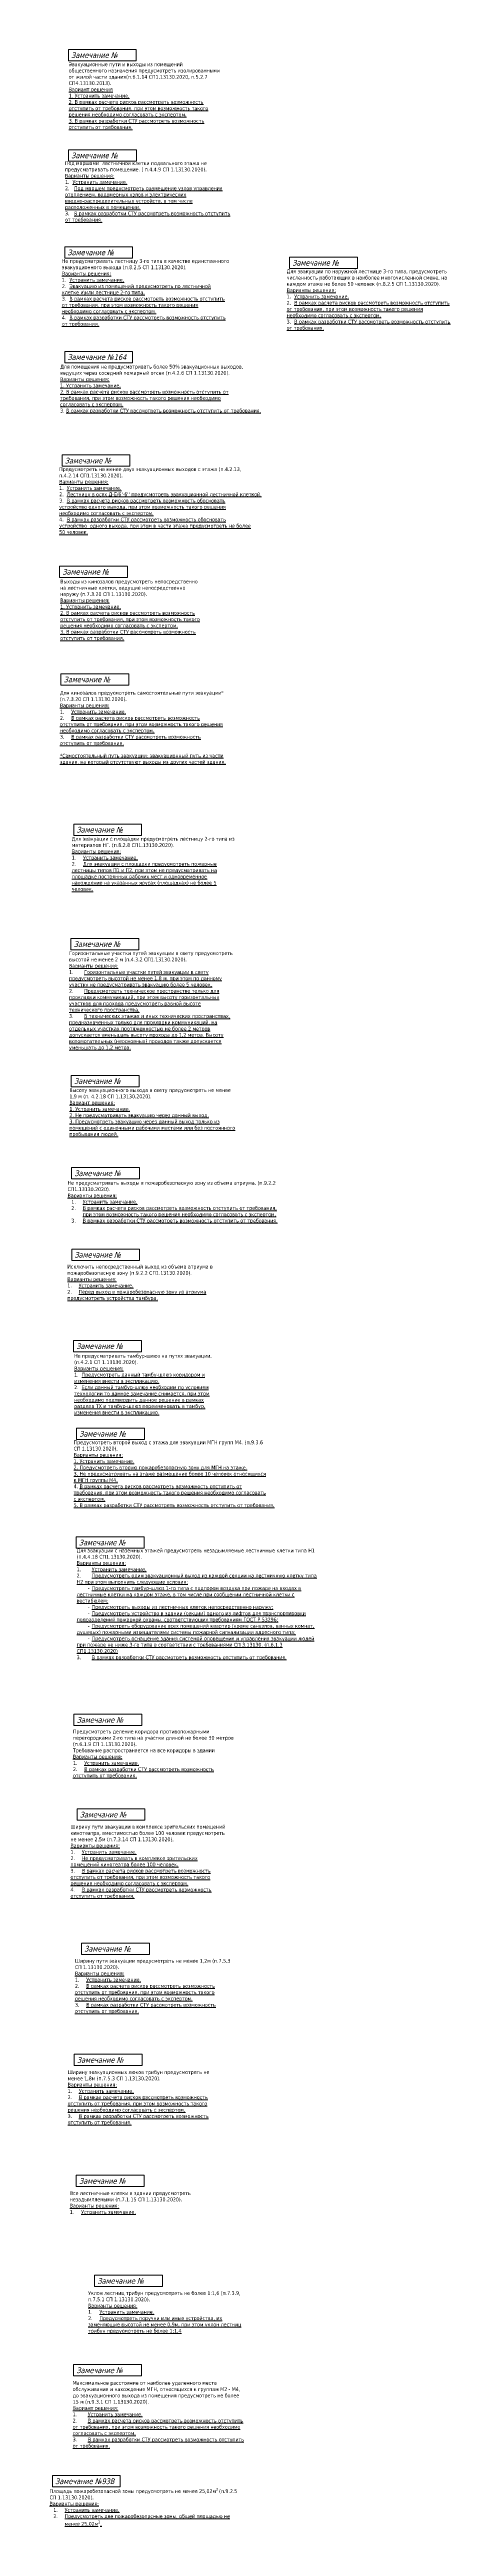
# Model space of a CAD drawing. Header units: millimetres. Extents: x -204396 to 1997851, y -2958255 to 237418.
# Drawn here: x 157019 to 219641, y -2958255 to -2564114 of the extents above; entities that cross this region are included whole.
import ezdxf

# ---------------------------------------------------------------- set-up
doc = ezdxf.new("R2010")
doc.units = ezdxf.units.MM
doc.layers.add('экспертиза', color=1, linetype='Continuous', lineweight=0)
doc.styles.add('ЭКСПЕРТИЗА', font='tahoma.ttf')

msp = doc.modelspace()

# ---------------------------------------------------------------- linework, layer by layer
at = {"layer": 'экспертиза', "lineweight": 0}
for points in [[(160010, -2564114), (170810, -2564114), (170810, -2565914), (160010, -2565914), (160010, -2564114)], [(160020, -2580061), (170820, -2580061), (170820, -2581861), (160020, -2581861), (160020, -2580061)], [(159423, -2595498), (170223, -2595498), (170223, -2597298), (159423, -2597298), (159423, -2595498)], [(195165, -2597145), (205965, -2597145), (205965, -2598945), (195165, -2598945), (195165, -2597145)], [(159001, -2628626), (169801, -2628626), (169801, -2630426), (159001, -2630426), (159001, -2628626)], [(158617, -2646319), (169417, -2646319), (169417, -2648119), (158617, -2648119), (158617, -2646319)], [(158822, -2663450), (169622, -2663450), (169622, -2665250), (158822, -2665250), (158822, -2663450)], [(160854, -2687354), (171654, -2687354), (171654, -2689154), (160854, -2689154), (160854, -2687354)], [(160424, -2705560), (171224, -2705560), (171224, -2707360), (160424, -2707360), (160424, -2705560)], [(160476, -2727347), (171276, -2727347), (171276, -2729147), (160476, -2729147), (160476, -2727347)], [(160526, -2742030), (171326, -2742030), (171326, -2743830), (160526, -2743830), (160526, -2742030)], [(160532, -2755000), (171332, -2755000), (171332, -2756800), (160532, -2756800), (160532, -2755000)], [(160830, -2769535), (171630, -2769535), (171630, -2771335), (160830, -2771335), (160830, -2769535)], [(161296, -2783481), (172096, -2783481), (172096, -2785281), (161296, -2785281), (161296, -2783481)], [(161243, -2800793), (172043, -2800793), (172043, -2802593), (161243, -2802593), (161243, -2800793)], [(160892, -2829017), (171692, -2829017), (171692, -2830817), (160892, -2830817), (160892, -2829017)], [(161383, -2844081), (172183, -2844081), (172183, -2845881), (161383, -2845881), (161383, -2844081)], [(162089, -2865415), (172889, -2865415), (172889, -2867215), (162089, -2867215), (162089, -2865415)], [(160929, -2883125), (171729, -2883125), (171729, -2884925), (160929, -2884925), (160929, -2883125)], [(161273, -2902379), (172073, -2902379), (172073, -2904179), (161273, -2904179), (161273, -2902379)], [(164182, -2918283), (174982, -2918283), (174982, -2920083), (164182, -2920083), (164182, -2918283)], [(160843, -2932503), (171643, -2932503), (171643, -2934303), (160843, -2934303), (160843, -2932503)], [(157465, -2950161), (168265, -2950161), (168265, -2951961), (157465, -2951961), (157465, -2950161)]]:
    msp.add_lwpolyline(points, dxfattribs=at)
at = {"layer": 'экспертиза', "lineweight": 0, "transparency": 33554687}
msp.add_lwpolyline([(159423, -2612163), (170223, -2612163), (170223, -2613963), (159423, -2613963), (159423, -2612163)], dxfattribs=at)

# ---------------------------------------------------------------- texts
at = {"layer": 'экспертиза', "lineweight": 0, "style": 'ЭКСПЕРТИЗА', "oblique": 14.99998, "width": 0.8}
for s, p in [('Замечание №', (160460, -2565464)), ('Замечание №', (160470, -2581411)), ('Замечание №', (159873, -2596848)), ('Замечание №', (195615, -2598495)), ('Замечание №', (159451, -2629976)), ('Замечание №', (159067, -2647669)), ('Замечание №', (159272, -2664800)), ('Замечание №', (161304, -2688704)), ('Замечание №', (160874, -2706910)), ('Замечание №', (160926, -2728697)), ('Замечание №', (160976, -2743380)), ('Замечание №', (160982, -2756350)), ('Замечание №', (161280, -2770885)), ('Замечание №', (161746, -2784831)), ('Замечание №', (161693, -2802143)), ('Замечание №', (161342, -2830367)), ('Замечание №', (161833, -2845431)), ('Замечание №', (162539, -2866765)), ('Замечание №', (161379, -2884475)), ('Замечание №', (161723, -2903729)), ('Замечание №', (164632, -2919633)), ('Замечание №', (161293, -2933853)), ('Замечание №93В', (157915, -2951511))]:
    msp.add_text(s, height=900, dxfattribs=at).set_placement(p)
at = {"layer": 'экспертиза', "lineweight": 0, "ltscale": 100, "transparency": 33554687, "style": 'ЭКСПЕРТИЗА', "oblique": 14.99998, "width": 0.8}
msp.add_text('Замечание №164', height=900, dxfattribs=at).set_placement((159873, -2613513))
at = {"layer": 'экспертиза', "lineweight": 0, "char_height": 600, "attachment_point": 1, "style": 'ЭКСПЕРТИЗА'}
for s, insert, width in [('Эвакуационные пути и выходы из помещений общественного назначения предусмотреть изолированными от жилой\\~части\\~здания(п.6.1.14 СП1.13130.2020, п.5.2.7 СП4.13130.2013).\\P{\\L\\C6;Вариант решения \\P1. Устранить замечание.\\P2. В рамках расчета рисков рассмотреть возможность отступить от требования, при этом возможность такого решения необходимо согласовать с экспертом.\\H0.91667x;\\l\\C0;\\P\\H1.09091x;\\L\\C6;3. В рамках разработки СТУ рассмотреть возможность отступить от требования. }', (160065, -2566161), 22991.53), ('Для помещения не предусматривать более 50% эвакуационных выходов, ведущих через соседний пожарный отсек (п.4.2.6 СП 1.13130.2020).\\P{\\L\\C6;Варианты решения:\\P1. Устранить замечание.\\P2. В рамках расчета рисков рассмотреть возможность отступить от требования, при этом возможность такого решения необходимо согласовать с экспертом.\\H0.91667x;\\l\\C0;\\P\\H1.09091x;\\C6;3. \\LВ рамках разработки СТУ рассмотреть возможность отступить от требования. }', (158705, -2614273), 28948.38)]:
    msp.add_mtext(s, dxfattribs=dict(at, insert=insert, width=width))
at = {"layer": 'экспертиза', "lineweight": 0, "ltscale": 100, "char_height": 600, "attachment_point": 1, "style": 'ЭКСПЕРТИЗА'}
for s, insert, width in [('Под маршами  лестничной клетки подвального этажа не предусматривать помещение. ( п.4.4.9 СП 1.13130.2020).\\P\\pt1200;{\\L\\C6;Варианты решения:\\P\\l1.^I\\LУстранить замечание.\\P\\l2.^I\\L Под маршем предусмотреть размещение узлов управления отоплением, водомерных узлов и электрических вводно-распределительных устройств, в том числе расположенных в помещении.\\P\\l3.^I\\L В рамках разработки СТУ рассмотреть возможность отступить от требования. }', (159474, -2581893), 25132.27), ('\\pt1200;Не предусматривать лестницу 3-го типа в качестве единственного эвакуационного выхода (п.8.2.5 СП 1.13130.2020).{\\L\\C6;\\PВарианты решения:\\P\\l1.^I\\LУстранить замечание.\\P\\l2.^I\\LЭвакуацию из помещений предусмотреть по лестничной клетке и\\\\или лестнице 2-го типа.\\P\\l3.^I\\LВ рамках расчета рисков рассмотреть возможность отступить от требования, при этом возможность такого решения необходимо согласовать с экспертом.\\H0.91667x;\\l\\C0;\\P\\H1.09091x;\\C6;4.^I\\LВ рамках разработки СТУ рассмотреть возможность отступить от требования. }', (158977, -2597462), 25338.67), ('\\pt1200;Для эвакуации по наружной лестнице 3-го типа, предусмотреть численность работающих в наиболее многочисленной смене, на каждом этаже не более 50 человек (п.8.2.5 СП 1.13130.2020).{\\L\\C6;\\PВарианты решения:\\P\\l1.^I\\LУстранить замечание.\\P\\l2.^I\\LВ рамках расчета рисков рассмотреть возможность отступить от требования, при этом возможность такого решения необходимо согласовать с экспертом.\\H0.91667x;\\l\\C0;\\P\\H1.09091x;\\C6;3.^I\\LВ рамках разработки СТУ рассмотреть возможность отступить от требования. }', (194719, -2599109), 25338.67), ("\\pt1200;Предусмотреть не менее двух эвакуационных выходов с этажа (п.4.2.13, п.4.2.14 СП1.13130.2020).{\\L\\C6;\\PВарианты решения:\\P\\l1.^I\\LУстранить замечание.\\P\\l2.^I\\LЛестницу в осях Д-Е/6'-6'' предусмотреть эвакуационной лестничной клеткой.\\P\\l3.^I\\LВ рамках расчета рисков рассмотреть возможность обосновать устройство одного выхода, при этом возможность такого решения необходимо согласовать с экспертом.\\H0.91667x;\\l\\C0;\\P\\H1.09091x;\\C6;4.^I\\LВ рамках разработки СТУ рассмотреть возможность обосновать устройство  одного выхода, при этом в части этажа предусмотреть не более 50 человек.}", (158555, -2630590), 29427.02), ('\\pt1200;Выходы из кинозалов предусмотреть непосредственно на лестничные клетки, ведущие непосредственно наружу (п.7.3.20 СП 1.13130.2020).\\P{\\L\\C6;Варианты решения:\\P1. Устранить замечание.\\P2. В рамках расчета рисков рассмотреть возможность отступить от требования, при этом возможность такого решения необходимо согласовать с экспертом.\\H0.91667x;\\l\\C0;\\P\\H1.09091x;\\L\\C6;3. В рамках разработки СТУ рассмотреть возможность отступить от требования. }', (158718, -2648466), 21437.28), ('Для кинозалов предусмотреть самостоятельные пути эвакуации*  (п.7.3.20 СП 1.13130.2020).\\P{\\L\\C6;Варианты решения: \\P\\pt1800;\\l1.^I\\LУстранить замечание.\\P\\l2.^I\\LВ рамках расчета рисков рассмотреть возможность отступить от требования, при этом возможность такого решения необходимо согласовать с экспертом.\\H0.91667x;\\l\\C0;\\P\\H1.09091x;\\C6;3.^I\\LВ рамках разработки СТУ рассмотреть возможность отступить от требования. \\P\\ptz;\\P*Самостоятельный путь эвакуации: эвакуационный путь из части здания, на который отсутствуют выходы из других частей здания.}', (158669, -2666177), 25154.37), ('Для эвакуации с площадки предусмотреть лестницу 2-го типа из материалов НГ. (п.8.2.8 СП1.13130.2020).\\P{\\L\\C6;Варианты решения: \\P\\pt1800;\\l1.^I\\LУстранить замечание.\\P\\l2.^I\\LДля эвакуации с площадки предусмотреть пожарные лестницы типов П1 и П2, при этом не предусматривать на площадке постоянных рабочих мест и одновременное нахождение на указанных ярусах (площадках) не более 5 человек. }', (160547, -2689402), 25154.37), ('\\pt1200;Горизонтальные участки путей эвакуации в свету предусмотреть  высотой не менее 2 м (п.4.3.2 СП1.13130.2020).{\\L\\P\\C6;Варианты решения:\\P\\pt2400;\\l1.^I\\LГоризонтальные участки путей эвакуации в свету  \\P\\pt2.502;предусмотреть высотой не менее 1,8 м, при этом по данному участку не предусматривать эвакуацию более 5 человек.\\P\\pt2400;\\l2.^I\\LПредусмотреть техническое пространство только для \\P\\pt2.502;прокладки коммуникаций, при этом высоту горизонтальных участков для прохода предусмотреть равной высоте технического пространства. \\P\\pt2400;\\l3.^I\\LВ технических этажах и иных технических пространствах, \\P\\pt2.502;предназначенных только для прокладки коммуникаций, на отдельных участках протяженностью не более 2 метров допускается уменьшать высоту прохода до 1,2 метра. Высоту вспомогательных (неосновных) проходов также допускается уменьшать\\~до\\~1,2\\~метра.}', (160117, -2707608), 25154.37), ('\\pt2.502;Высоту эвакуационного выхода в свету предусмотреть не менее 1,9 м (п. 4.2.18 СП 1.13130.2020).^J{\\L\\C6;Вариант решения:^J1. Устранить замечание. ^J2. Не предусматривать эвакуацию через данный выход. ^J3. Предусмотреть эвакуацию через данный выход только из помещений с одиночными рабочими местами или без постоянного пребывания людей.}', (160169, -2729395), 25154.37), ('\\pt1200;Не предусматривать выходы в пожаробезопасную зону из объема атриума. (п.9.2.2 СП1.13130.2020). ^J{\\L\\C6;Варианты решения:\\P\\pi-1800,l2400,t2400;\\l1.^I\\LУстранить замечание.\\P\\l2.^I\\LВ рамках расчета рисков рассмотреть возможность отступить от требования, при этом возможность такого решения необходимо согласовать с экспертом.\\P\\l3.^I\\LВ рамках разработки СТУ рассмотреть возможность отступить\\~от\\~требования.}', (159885, -2744162), 32722.85), ('\\pt1200;Исключить непосредственный выход из объема атриума в пожаробезопасную зону (п.9.2.2 СП1.13130.2020).{\\L\\C6;\\PВарианты решения:\\P\\pt1800;\\l1.^I\\LУстранить замечание.\\P\\l2.^I\\LПеред выход в пожаробезопасную зону из атриума предусмотреть устройства тамбура.}', (159849, -2757488), 25619.39), ('\\pt1200;Не предусматривать тамбур-шлюз на путях эвакуации. (п.4.2.1 СП 1.13130.2020).\\P{\\L\\C6;Варианты решения:\\P\\l1.^I\\LПредусмотреть данный тамбу-шлюз коридором и изменения внести в экспликацию.\\P\\l2.^I\\LЕсли данный тамбур-шлюз необходим по условиям технологии то данное замечание снимается, при этом необходимо подтвердить данное решение в рамках раздела ТХ и тамбур-шлюз переименовать в тамбур, изменения внести в экспликацию.}', (160930, -2771681), 21437.28), ('\\pt1200;Предусмотреть второй выход с этажа для эвакуации МГН групп М4. (п.9.3.6 СП 1.13130.2020).{\\L\\C6;\\PВарианты решения:\\P\\ptz;1. Устранить замечание.\\P2. Предусмотреть вторую пожаробезопасную зону для МГН на этаже.\\P3. Не предусматривать на этаже размещение более 10 человек относящихся к МГН группы М4.\\P\\l4. \\LВ рамках расчета рисков рассмотреть возможность отступить от требования, при этом возможность такого решения необходимо согласовать с экспертом.\\P\\pt1200;5. В рамках разработки СТУ рассмотреть возможность отступить от требования. }', (160850, -2785445), 29427.02), ('Для эвакуации с наземных этажей предусмотреть незадымляемые лестничные клетки типа Н1 (п.4.4.18 СП1.13130.2020).\\P\\pt1200;{\\L\\C6;Варианты решения:\\P\\ptz;\\l1.^I\\LУстранить замечание.\\P\\l2.^I\\LПредусмотреть один эвакуационный выход из каждой секции на лестничную клетку типа Н2 при этом выполнить следующие условия:\\P\\pi1772.502;\\l-^I\\LПредусмотреть тамбур-шлюз 1-го типа с подпором воздуха при пожаре на входах в лестничные клетки на каждом этаже, в том числе при сообщении лестничной клетки с вестибюлем;\\P\\l-^I\\LПредусмотреть выходы из лестничных клеток непосредственно наружу;\\P\\l-^I\\LПредусмотреть устройство в здании (секции) одного из лифтов для транспортировки подразделений пожарной охраны, соответствующих требованиям ГОСТ Р 53296;\\P\\l-^I\\LПредусмотреть оборудование всех помещений квартир (кроме санузлов, ванных комнат, душевых) пожарными извещателями системы пожарной сигнализации адресного типа;\\P\\l-^I\\LПредусмотреть оснащение здания системой оповещения и управления эвакуации людей при пожаре не ниже 3-го типа в соответствии с требованиями СП 3.13130. (п.6.1.3 СП1.13130.2020)\\P\\pi0;\\l3.^I\\LВ рамках разработки СТУ рассмотреть возможность отступить от требования. }', (161327, -2802647), 37498.32), ('Предусмотреть деление коридора противопожарными перегородками 2-го типа на участки длиной не более 30 метров (п.6.1.9 СП 1.13130.2020).\\PТребование распространяется на все коридоры в здании\\P{\\L\\C6;Варианты решения: \\P\\pt1800;\\l1.^I\\LУстранить замечание.\\P\\l2.^I\\LВ рамках разработки СТУ рассмотреть возможность отступить от требования. }', (160739, -2831460), 25154.37), ('\\A1;\\pt1200;Площадь пожаробезопасной зоны предусмотреть не менее 25,02м{\\H0.7x;\\S2 ^ ;}(п.9.2.5 СП 1.13130.2020).\\P{\\L\\C6;Варианты решения:\\P\\pi-1800,l2400,t2400;\\l1.^I\\LУстранить замечание.\\P\\l2.^I\\LПредусмотреть две пожаробезопасные зоны, общей площадью не менее 25,02м\\H0.7x;\\S2^ ;\\H1.42857x;.}', (157019, -2952126), 29427.02)]:
    msp.add_mtext(s, dxfattribs=dict(at, insert=insert, width=width))
at = {"layer": 'экспертиза', "lineweight": 0, "ltscale": 100, "transparency": 33554687, "char_height": 600, "attachment_point": 1, "style": 'ЭКСПЕРТИЗА'}
for s, insert, width in [('Ширину пути эвакуации в комплексе зрительских помещений кинотеатра, вместимостью более 100 человек предусмотреть не менее 2,5м (п.7.3.14 СП 1.13130.2020).\\P{\\L\\C6;Варианты решения: \\P\\pt1800;\\l1.^I\\LУстранить замечание.\\P\\l2.^I\\LНе предусматривать в комплексе зрительских помещений кинотеатра более 100 человек.\\P\\l3.^I\\LВ рамках расчета рисков рассмотреть возможность отступить от требования, при этом возможность такого решения необходимо согласовать с экспертом.\\H0.91667x;\\l\\C0;\\P\\H1.09091x;\\C6;4.^I\\LВ рамках разработки СТУ рассмотреть возможность отступить от требования. }', (160349, -2846614), 23702.99), ('Ширину пути эвакуации предусмотреть не менее 1,2м (п.7.5.3 СП 1.13130.2020).\\P{\\L\\C6;Варианты решения: \\P\\pt1800;\\l1.^I\\LУстранить замечание.\\P\\l2.^I\\LВ рамках расчета рисков рассмотреть возможность отступить от требования, при этом возможность такого решения необходимо согласовать с экспертом.\\H0.91667x;\\l\\C0;\\P\\H1.09091x;\\C6;3.^I\\LВ рамках разработки СТУ рассмотреть возможность отступить от требования. }', (161055, -2867948), 23702.99), ('Ширину эвакуационных люков трибун предусмотреть не менее 1,8м (п.7.5.3 СП 1.13130.2020).\\P{\\L\\C6;Варианты решения: \\P\\pt1800;\\l1.^I\\LУстранить замечание.\\P\\l2.^I\\LВ рамках расчета рисков рассмотреть возможность отступить от требования, при этом возможность такого решения необходимо согласовать с экспертом.\\H0.91667x;\\l\\C0;\\P\\H1.09091x;\\C6;3.^I\\LВ рамках разработки СТУ рассмотреть возможность отступить от требования. }', (159896, -2885658), 23702.99), ('Все лестничные клетки в здании предусмотреть незадымляемыми (п.7.1.15 СП 1.13130.2020).{\\L\\C6;\\PВарианты решения: \\P\\pt1800;\\l1.^I\\LУстранить замечание.}', (160239, -2904912), 23702.99), ('Уклон лестниц трибун предусмотреть не более 1:1,6 (п.7.3.9, п.7.5.1 СП 1.13130.2020).\\P{\\L\\C6;Варианты решения: \\P\\pt1800;\\l1.^I\\LУстранить замечание.\\P\\l2.^I\\LПредусмотреть поручни или иные устройства, их заменяющие высотой не менее 0,9м, при этом уклон лестниц трибун предусмотреть не более 1:1,4}', (163148, -2920816), 23702.99), ('Максимальное расстояние от наиболее удаленного места обслуживания и нахождения МГН, относящихся к группам М2 - М4, до эвакуационного выхода из помещения предусмотреть не более 15 м (п.9.3.1 СП 1.13130.2020).{\\A1;\\P\\L\\C6;Вариант решения:\\P\\l1.^I\\LУстранить замечание. \\P\\A0;\\l2.^I\\LВ рамках расчета рисков рассмотреть возможность отступить от требования, при этом возможность такого решения необходимо согласовать с экспертом.\\l\\C0;\\P\\C6;3.^I\\LВ рамках разработки СТУ рассмотреть возможность отступить от требования. }', (160698, -2935114), 26101.14)]:
    msp.add_mtext(s, dxfattribs=dict(at, insert=insert, width=width))

doc.saveas('drawing.dxf')
